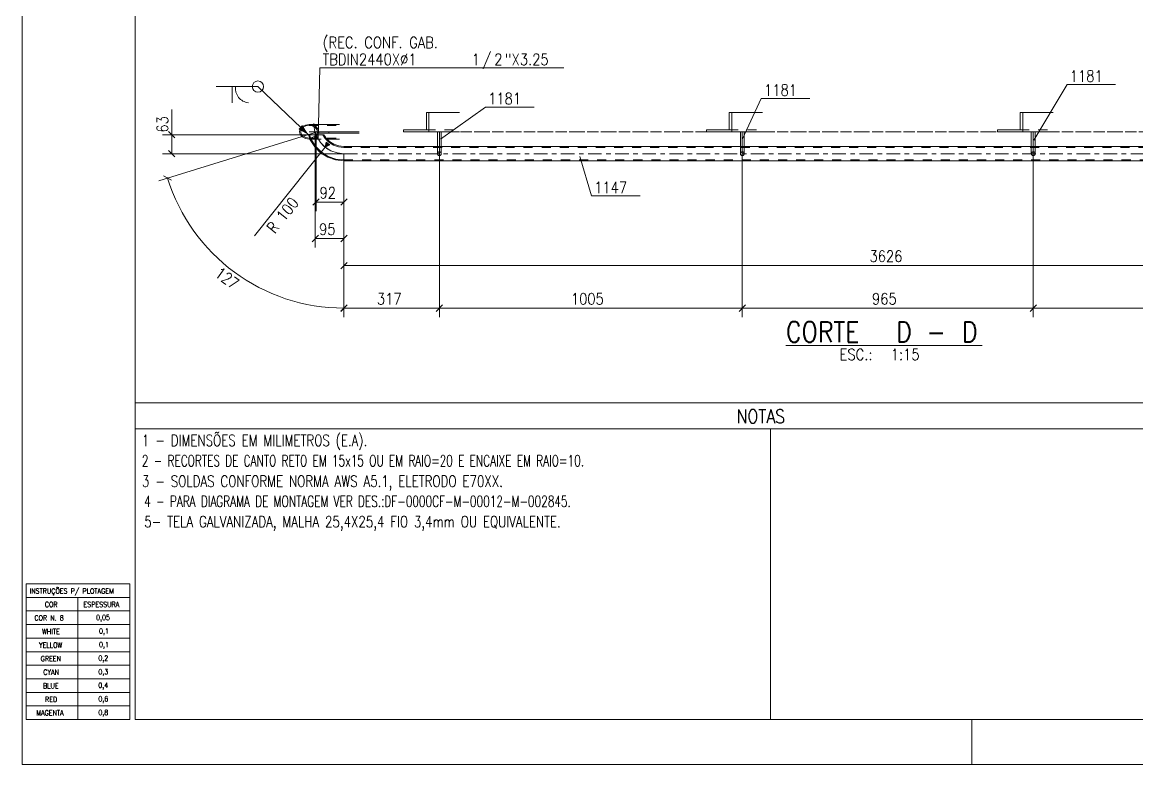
# Model space of a CAD drawing. Header units: millimetres. Extents: x 5 to 846, y 5 to 599.
# Drawn here: x 5 to 251.5, y 5 to 169.2 of the extents above; entities that cross this region are included whole.
import ezdxf

# ---------------------------------------------------------------- set-up
doc = ezdxf.new("R2010")
doc.units = ezdxf.units.MM
for name, pattern in [('XKITLINE00', [0]), ('XKITLINE02', [4, 2, -2]), ('XKITLINE03', [6, 3, -1, 1, -1]), ('XKITLINE06', [7, 3, -1, 2, -1])]:
    doc.linetypes.add(name, pattern=pattern)
for name, color, linetype, lineweight in [('Cota', 4, 'Continuous', 0), ('Marca da peça', 2, 'Continuous', 0), ('Objeto gráfico', 3, 'Continuous', 0), ('Outro tipo de objeto', 7, 'Continuous', 0), ('Peça', 2, 'Continuous', 0), ('Solda', 1, 'Continuous', 0), ('Texto', 7, 'Continuous', 0)]:
    doc.layers.add(name, color=color, linetype=linetype, lineweight=lineweight)
doc.styles.add('ROMANS', font='ROMANS__.TTF')
doc.styles.add('SIMPLEX', font='SIMPLEX_.TTF')

# ---------------------------------------------------------------- blocks, each defined once
blk = doc.blocks.new('*A83')
at = {"layer": 'Peça', "color": 4, "linetype": 'XKITLINE00', "lineweight": 0}
for p, q in [((161.39, 145.41), (161.39, 149.22)), ((161.39, 149.22), (168.71, 149.22)), ((161.96, 144.99), (161.96, 149.22)), ((156.35, 144.99), (156.35, 145.41)), ((156.35, 145.41), (161.39, 145.41)), ((168.71, 144.99), (156.35, 144.99))]:
    blk.add_line(p, q, dxfattribs=at)
at = {"layer": 'Peça', "color": 7, "linetype": 'XKITLINE02', "lineweight": 0}
blk.add_line((161.39, 145.41), (168.15, 145.41), dxfattribs=at)
blk = doc.blocks.new('*A84')
at = {"layer": 'Peça', "color": 4, "linetype": 'XKITLINE00', "lineweight": 0}
for p, q in [((66.48, 145.61), (66.32, 144.99)), ((66.95, 146.13), (66.48, 145.61)), ((66.61, 144.99), (66.75, 145.52)), ((66.75, 145.52), (67.15, 145.98)), ((67.64, 146.48), (66.95, 146.13)), ((67.15, 145.98), (67.75, 146.28)), ((68.46, 146.6), (67.64, 146.48)), ((67.75, 146.28), (68.46, 146.38)), ((68.46, 146.6), (75.21, 146.6)), ((69.27, 146.48), (68.46, 146.6)), ((68.46, 146.38), (69.16, 146.28)), ((69.16, 146.28), (69.76, 145.98)), ((69.96, 146.13), (69.27, 146.48)), ((69.76, 145.98), (70.16, 145.52)), ((70.43, 145.61), (69.96, 146.13)), ((70.16, 145.52), (70.3, 144.99)), ((70.59, 144.99), (70.43, 145.61)), ((66.32, 144.99), (66.48, 144.38)), ((66.48, 144.38), (66.95, 143.85)), ((66.75, 144.46), (66.61, 144.99)), ((67.15, 144.01), (66.75, 144.46)), ((66.95, 143.85), (67.64, 143.5)), ((67.75, 143.7), (67.15, 144.01)), ((67.64, 143.5), (68.46, 143.38)), ((68.46, 143.6), (67.75, 143.7)), ((69.16, 143.7), (68.46, 143.6)), ((68.46, 143.38), (69.27, 143.5)), ((68.46, 143.38), (69.13, 143.38)), ((69.76, 144.01), (69.16, 143.7)), ((69.27, 143.5), (69.96, 143.85)), ((70.16, 144.46), (69.76, 144.01)), ((69.96, 143.85), (70.43, 144.38)), ((70.3, 144.99), (70.16, 144.46)), ((70.43, 144.38), (70.59, 144.99)), ((72.46, 143.38), (75.21, 143.38))]:
    blk.add_line(p, q, dxfattribs=at)
at = {"layer": 'Peça', "color": 7, "linetype": 'XKITLINE02', "lineweight": 0}
for p, q in [((68.46, 146.38), (75.21, 146.38)), ((68.46, 143.6), (75.21, 143.6)), ((69.13, 143.38), (72.46, 143.38))]:
    blk.add_line(p, q, dxfattribs=at)
at = {"layer": 'Peça', "color": 7, "linetype": 'XKITLINE03', "lineweight": 0}
blk.add_line((68.46, 144.99), (75.21, 144.99), dxfattribs=at)
blk = doc.blocks.new('*A86')
at = {"layer": 'Peça', "color": 7, "linetype": 'XKITLINE03', "lineweight": 0}
for p, q in [((69.5, 146.81), (69.5, 146.8)), ((69.5, 146.8), (69.67, 145.32)), ((69.67, 145.32), (70.16, 143.91)), ((70.16, 143.91), (70.96, 142.64)), ((70.96, 142.64), (72.01, 141.59)), ((72.01, 141.59), (73.28, 140.79)), ((73.28, 140.79), (74.68, 140.3)), ((74.68, 140.3), (76.17, 140.13)), ((76.17, 140.13), (317.91, 140.13))]:
    blk.add_line(p, q, dxfattribs=at)
at = {"layer": 'Peça', "color": 4, "linetype": 'XKITLINE00', "lineweight": 0}
for p, q in [((68.34, 144.32), (68.39, 144.17)), ((68.34, 144.32), (70.04, 144.32)), ((68.67, 143.38), (68.73, 143.22)), ((69.71, 141.65), (68.73, 143.22)), ((70.75, 144.32), (71.74, 144.32)), ((71.95, 144.04), (72.2, 143.64)), ((73, 142.83), (72.2, 143.64)), ((71.02, 140.35), (69.71, 141.65)), ((73, 142.83), (73.97, 142.23)), ((73.97, 142.23), (75.04, 141.85)), ((75.04, 141.85), (76.17, 141.73)), ((317.91, 141.73), (76.17, 141.73)), ((71.02, 140.35), (72.59, 139.36)), ((72.59, 139.36), (74.33, 138.75)), ((74.33, 138.75), (76.17, 138.54)), ((76.17, 138.54), (317.91, 138.54))]:
    blk.add_line(p, q, dxfattribs=at)
at = {"layer": 'Peça', "color": 7, "linetype": 'XKITLINE02', "lineweight": 0}
for p, q in [((68.39, 144.17), (68.67, 143.38)), ((68.57, 144.32), (68.92, 143.31)), ((69.88, 141.79), (68.92, 143.31)), ((70.04, 144.32), (70.75, 144.32)), ((70.42, 144.32), (70.04, 144.32)), ((71.02, 144.32), (70.42, 144.32)), ((71.51, 144.32), (71.02, 144.32)), ((72.03, 143.5), (71.52, 144.32)), ((71.74, 144.32), (71.77, 144.32)), ((71.77, 144.32), (71.74, 144.32)), ((71.77, 144.32), (71.95, 144.04)), ((72.87, 142.67), (72.03, 143.5)), ((71.15, 140.51), (69.88, 141.79)), ((71.15, 140.51), (72.68, 139.55)), ((72.87, 142.67), (73.87, 142.04)), ((73.87, 142.04), (74.99, 141.64)), ((74.99, 141.64), (76.17, 141.51)), ((317.91, 141.51), (76.17, 141.51)), ((72.68, 139.55), (74.38, 138.96)), ((74.38, 138.96), (76.17, 138.76)), ((76.17, 138.76), (317.91, 138.76))]:
    blk.add_line(p, q, dxfattribs=at)
blk = doc.blocks.new('*A87')
at = {"layer": 'Peça', "color": 4, "linetype": 'XKITLINE00', "lineweight": 0}
for p, q in [((70.59, 144.67), (70.59, 144.99)), ((70.59, 144.99), (79.55, 144.99)), ((79.55, 144.67), (70.59, 144.67)), ((72.8, 144.67), (72.8, 144.99))]:
    blk.add_line(p, q, dxfattribs=at)
blk = doc.blocks.new('*A88')
at = {"layer": 'Peça', "color": 4, "linetype": 'XKITLINE00', "lineweight": 0}
for p, q in [((94.4, 145.41), (94.4, 149.22)), ((94.4, 149.22), (101.72, 149.22)), ((94.96, 144.99), (94.96, 149.22)), ((89.35, 144.99), (89.35, 145.41)), ((89.35, 145.41), (94.4, 145.41)), ((101.72, 144.99), (89.35, 144.99))]:
    blk.add_line(p, q, dxfattribs=at)
at = {"layer": 'Peça', "color": 7, "linetype": 'XKITLINE02', "lineweight": 0}
blk.add_line((94.4, 145.41), (101.15, 145.41), dxfattribs=at)
blk = doc.blocks.new('*A90')
at = {"layer": 'Peça', "color": 4, "linetype": 'XKITLINE00', "lineweight": 0}
for p, q in [((96.85, 141.8), (96.85, 144.99)), ((97.7, 141.8), (97.7, 144.99)), ((96.85, 141.73), (96.85, 141.8)), ((97.7, 141.73), (97.7, 141.8))]:
    blk.add_line(p, q, dxfattribs=at)
at = {"layer": 'Peça', "color": 7, "linetype": 'XKITLINE02', "lineweight": 0}
for p, q in [((97.7, 144.99), (96.85, 144.99)), ((96.85, 140.26), (96.85, 141.73)), ((97.28, 140.56), (96.98, 140.43)), ((97.57, 140.43), (97.28, 140.56)), ((97.7, 140.26), (97.7, 141.73)), ((96.98, 140.43), (96.85, 140.13)), ((96.85, 140.13), (96.85, 140.26)), ((97.7, 140.13), (97.57, 140.43)), ((97.7, 140.26), (97.7, 140.13))]:
    blk.add_line(p, q, dxfattribs=at)
at = {"layer": 'Peça', "color": 7, "linetype": 'XKITLINE03', "lineweight": 0}
for p, q in [((97.28, 144.99), (97.28, 141.8)), ((97.28, 141.8), (97.28, 141.16)), ((97.28, 141.16), (97.28, 140.62)), ((97.28, 140.62), (97.28, 140.26)), ((97.28, 140.26), (97.28, 140.13)), ((97.28, 140.13), (97.28, 140.13))]:
    blk.add_line(p, q, dxfattribs=at)
at = {"layer": 'Peça', "color": 7, "linetype": 'XKITLINE02', "lineweight": 0}
for start, end in [(315, 135), (135, 315)]:
    blk.add_arc((97.28, 140.13), 0.423, start, end, dxfattribs=at)
blk = doc.blocks.new('*A91')
at = {"layer": 'Peça', "color": 4, "linetype": 'XKITLINE00', "lineweight": 0}
for p, q in [((228.19, 141.8), (228.19, 144.99)), ((229.04, 141.8), (229.04, 144.99)), ((228.19, 141.73), (228.19, 141.8)), ((229.04, 141.73), (229.04, 141.8))]:
    blk.add_line(p, q, dxfattribs=at)
at = {"layer": 'Peça', "color": 7, "linetype": 'XKITLINE02', "lineweight": 0}
for p, q in [((229.04, 144.99), (228.19, 144.99)), ((228.19, 140.26), (228.19, 141.73)), ((228.62, 140.56), (228.32, 140.43)), ((228.92, 140.43), (228.62, 140.56)), ((229.04, 140.26), (229.04, 141.73)), ((228.32, 140.43), (228.19, 140.13)), ((228.19, 140.13), (228.19, 140.26)), ((229.04, 140.13), (228.92, 140.43)), ((229.04, 140.26), (229.04, 140.13))]:
    blk.add_line(p, q, dxfattribs=at)
at = {"layer": 'Peça', "color": 7, "linetype": 'XKITLINE03', "lineweight": 0}
for p, q in [((228.62, 144.99), (228.62, 141.8)), ((228.62, 141.8), (228.62, 141.16)), ((228.62, 141.16), (228.62, 140.62)), ((228.62, 140.62), (228.62, 140.26)), ((228.62, 140.26), (228.62, 140.13)), ((228.62, 140.13), (228.62, 140.13))]:
    blk.add_line(p, q, dxfattribs=at)
at = {"layer": 'Peça', "color": 7, "linetype": 'XKITLINE02', "lineweight": 0}
for start, end in [(315, 135), (135, 315)]:
    blk.add_arc((228.62, 140.13), 0.423, start, end, dxfattribs=at)
blk = doc.blocks.new('*A92')
at = {"layer": 'Peça', "color": 4, "linetype": 'XKITLINE00', "lineweight": 0}
for p, q in [((225.74, 145.41), (225.74, 149.22)), ((225.74, 149.22), (233.06, 149.22)), ((226.3, 144.99), (226.3, 149.22)), ((220.69, 144.99), (220.69, 145.41)), ((220.69, 145.41), (225.74, 145.41)), ((233.06, 144.99), (220.69, 144.99))]:
    blk.add_line(p, q, dxfattribs=at)
at = {"layer": 'Peça', "color": 7, "linetype": 'XKITLINE02', "lineweight": 0}
blk.add_line((225.74, 145.41), (232.5, 145.41), dxfattribs=at)
blk = doc.blocks.new('*A94')
at = {"layer": 'Peça', "color": 4, "linetype": 'XKITLINE00', "lineweight": 0}
for p, q in [((163.85, 141.8), (163.85, 144.99)), ((164.69, 141.8), (164.69, 144.99)), ((163.85, 141.73), (163.85, 141.8)), ((164.69, 141.73), (164.69, 141.8))]:
    blk.add_line(p, q, dxfattribs=at)
at = {"layer": 'Peça', "color": 7, "linetype": 'XKITLINE02', "lineweight": 0}
for p, q in [((164.69, 144.99), (163.85, 144.99)), ((163.85, 140.26), (163.85, 141.73)), ((164.27, 140.56), (163.97, 140.43)), ((164.57, 140.43), (164.27, 140.56)), ((164.69, 140.26), (164.69, 141.73)), ((163.97, 140.43), (163.85, 140.13)), ((163.85, 140.13), (163.85, 140.26)), ((164.69, 140.13), (164.57, 140.43)), ((164.69, 140.26), (164.69, 140.13))]:
    blk.add_line(p, q, dxfattribs=at)
at = {"layer": 'Peça', "color": 7, "linetype": 'XKITLINE03', "lineweight": 0}
for p, q in [((164.27, 144.99), (164.27, 141.8)), ((164.27, 141.8), (164.27, 141.16)), ((164.27, 141.16), (164.27, 140.62)), ((164.27, 140.62), (164.27, 140.26)), ((164.27, 140.26), (164.27, 140.13)), ((164.27, 140.13), (164.27, 140.13))]:
    blk.add_line(p, q, dxfattribs=at)
at = {"layer": 'Peça', "color": 7, "linetype": 'XKITLINE02', "lineweight": 0}
for start, end in [(315, 135), (135, 315)]:
    blk.add_arc((164.27, 140.13), 0.423, start, end, dxfattribs=at)
blk = doc.blocks.new('*A136')
at = {"layer": 'Objeto gráfico', "color": 7, "linetype": 'XKITLINE06', "lineweight": 0}
blk.add_line((68.34, 144.32), (69.83, 144.85), dxfattribs=at)
blk = doc.blocks.new('*A137')
at = {"layer": 'Objeto gráfico', "color": 7, "linetype": 'XKITLINE06', "lineweight": 0}
for p, q in [((276.44, 144.99), (97.96, 144.99)), ((290.56, 144.99), (279.94, 144.99))]:
    blk.add_line(p, q, dxfattribs=at)
blk = doc.blocks.new('*A138')
at = {"layer": 'Objeto gráfico', "color": 7, "linetype": 'XKITLINE06', "lineweight": 0}
blk.add_line((68.36, 144.32), (69.85, 144.85), dxfattribs=at)
blk = doc.blocks.new('*A139')
at = {"layer": 'Objeto gráfico', "color": 7, "linetype": 'XKITLINE06', "lineweight": 0}
for p, q in [((97.96, 144.99), (276.44, 144.99)), ((279.94, 144.99), (318.06, 144.99))]:
    blk.add_line(p, q, dxfattribs=at)
blk = doc.blocks.new('*A447')
at = {"layer": 'Cota', "color": 7, "linetype": 'XKITLINE00', "lineweight": 0}
for p, q in [((97.28, 144.99), (97.28, 103.98)), ((76.17, 140.13), (76.17, 103.98)), ((76.88, 106.68), (75.46, 105.27)), ((97.98, 106.68), (96.57, 105.27)), ((76.17, 105.98), (97.28, 105.98))]:
    blk.add_line(p, q, dxfattribs=at)
at = {"layer": 'Cota', "color": 3}
for p in [(76.17, 105.98), (97.28, 105.98)]:
    blk.add_point(p, dxfattribs=at)
at = {"layer": 'Cota', "color": 3, "style": 'SIMPLEX', "width": 0.85}
blk.add_text('317', height=2.5, dxfattribs=at).set_placement((83.47, 106.78))
blk = doc.blocks.new('*A448')
at = {"layer": 'Cota', "color": 7, "linetype": 'XKITLINE00', "lineweight": 0}
for p, q in [((97.28, 144.99), (97.28, 103.98)), ((164.27, 144.99), (164.27, 103.98)), ((97.98, 106.68), (96.57, 105.27)), ((164.98, 106.68), (163.56, 105.27)), ((97.28, 105.98), (164.27, 105.98))]:
    blk.add_line(p, q, dxfattribs=at)
at = {"layer": 'Cota', "color": 3}
for p in [(97.28, 105.98), (164.27, 105.98)]:
    blk.add_point(p, dxfattribs=at)
at = {"layer": 'Cota', "color": 3, "style": 'SIMPLEX', "width": 0.85}
blk.add_text('1005', height=2.5, dxfattribs=at).set_placement((126.36, 106.78))
blk = doc.blocks.new('*A449')
at = {"layer": 'Cota', "color": 7, "linetype": 'XKITLINE00', "lineweight": 0}
for p, q in [((164.27, 144.99), (164.27, 103.98)), ((228.62, 144.99), (228.62, 103.98)), ((164.98, 106.68), (163.56, 105.27)), ((229.32, 106.68), (227.91, 105.27)), ((164.27, 105.98), (228.62, 105.98))]:
    blk.add_line(p, q, dxfattribs=at)
at = {"layer": 'Cota', "color": 3}
for p in [(164.27, 105.98), (228.62, 105.98)]:
    blk.add_point(p, dxfattribs=at)
at = {"layer": 'Cota', "color": 3, "style": 'SIMPLEX', "width": 0.85}
blk.add_text('965', height=2.5, dxfattribs=at).set_placement((192.96, 106.78))
blk = doc.blocks.new('*A450')
at = {"layer": 'Cota', "color": 7, "linetype": 'XKITLINE00', "lineweight": 0}
for p, q in [((228.62, 144.99), (228.62, 103.98)), ((298.26, 144.99), (298.26, 103.98)), ((229.32, 106.68), (227.91, 105.27)), ((298.97, 106.68), (297.56, 105.27)), ((228.62, 105.98), (298.26, 105.98))]:
    blk.add_line(p, q, dxfattribs=at)
at = {"layer": 'Cota', "color": 3}
for p in [(228.62, 105.98), (298.26, 105.98)]:
    blk.add_point(p, dxfattribs=at)
at = {"layer": 'Cota', "color": 3, "style": 'SIMPLEX', "width": 0.85}
blk.add_text('1045', height=2.5, dxfattribs=at).set_placement((259.03, 106.78))
blk = doc.blocks.new('*A452')
at = {"layer": 'Cota', "color": 7, "linetype": 'XKITLINE00', "lineweight": 0}
for p, q in [((76.17, 140.13), (76.17, 113.4)), ((317.91, 140.13), (317.91, 113.4)), ((76.88, 116.1), (75.46, 114.69)), ((318.62, 116.1), (317.21, 114.69)), ((76.17, 115.4), (317.91, 115.4))]:
    blk.add_line(p, q, dxfattribs=at)
at = {"layer": 'Cota', "color": 3}
for p in [(76.17, 115.4), (317.91, 115.4)]:
    blk.add_point(p, dxfattribs=at)
at = {"layer": 'Cota', "color": 3, "style": 'SIMPLEX', "width": 0.85}
blk.add_text('3626', height=2.5, dxfattribs=at).set_placement((192.4, 116.2))
blk = doc.blocks.new('*A454')
at = {"layer": 'Texto', "color": 7, "linetype": 'XKITLINE00', "lineweight": 0}
for p, q in [((70.51, 143.42), (70.87, 159.13)), ((70.87, 159.13), (124.84, 159.13)), ((70.57, 145.92), (70.51, 143.42))]:
    blk.add_line(p, q, dxfattribs=at)
at = {"layer": 'Texto', "color": 3, "style": 'ROMANS', "width": 0.85}
for s, p in [('(REC. CONF. GAB.', (71.47, 163.48)), ('/', (106.79, 159.73)), ('TBDIN2440XØ1 ', (71.47, 159.73)), ('1', (104.4, 159.73)), ('2', (109.41, 159.73)), ('"X3.25', (111.79, 159.73))]:
    blk.add_text(s, height=2.5, dxfattribs=at).set_placement(p)
blk = doc.blocks.new('*A455')
at = {"layer": 'Solda'}
blk.add_hatch(color=7, dxfattribs=at).paths.add_polyline_path([(68.34, 144.31), (66.1, 145.58), (66.96, 146.49)], flags=17)
at = {"layer": 'Solda', "color": 7, "linetype": 'XKITLINE00', "lineweight": 0}
for p in [(47.9, 154.97), (68.34, 144.31)]:
    blk.add_line(p, (57.15, 154.97), dxfattribs=at)
at = {"layer": 'Solda', "color": 3, "linetype": 'XKITLINE00', "lineweight": 0}
blk.add_line((51.47, 154.97), (51.47, 151.4), dxfattribs=at)
for centre, radius, start, end in [((57.15, 154.97), 1.25, 90, 270), ((57.15, 154.97), 1.25, 270, 90), ((55.4, 154.61), 3.23, 173.6598, 263.6598)]:
    blk.add_arc(centre, radius, start, end, dxfattribs=at)
blk = doc.blocks.new('*A458')
at = {"layer": 'Marca da peça', "color": 7, "linetype": 'XKITLINE00', "lineweight": 0}
for p, q in [((128.34, 139.54), (130.91, 130.81)), ((130.91, 130.81), (141.65, 130.81))]:
    blk.add_line(p, q, dxfattribs=at)
at = {"layer": 'Marca da peça', "color": 4, "style": 'ROMANS', "width": 0.85}
blk.add_text('1147', height=2.5, dxfattribs=at).set_placement((131.51, 131.41))
blk = doc.blocks.new('*A459')
at = {"layer": 'Marca da peça', "color": 7, "linetype": 'XKITLINE00', "lineweight": 0}
for p, q in [((97.52, 143.32), (107.47, 150.46)), ((107.47, 150.46), (118.21, 150.46))]:
    blk.add_line(p, q, dxfattribs=at)
at = {"layer": 'Marca da peça', "color": 4, "style": 'ROMANS', "width": 0.85}
blk.add_text('1181', height=2.5, dxfattribs=at).set_placement((108.07, 151.06))
blk = doc.blocks.new('*A460')
at = {"layer": 'Marca da peça', "color": 7, "linetype": 'XKITLINE00', "lineweight": 0}
for p, q in [((228.73, 143.11), (236.1, 155.45)), ((236.1, 155.45), (246.84, 155.45))]:
    blk.add_line(p, q, dxfattribs=at)
at = {"layer": 'Marca da peça', "color": 4, "style": 'ROMANS', "width": 0.85}
blk.add_text('1181', height=2.5, dxfattribs=at).set_placement((236.7, 156.05))
blk = doc.blocks.new('*A461')
at = {"layer": 'Marca da peça', "color": 7, "linetype": 'XKITLINE00', "lineweight": 0}
for p, q in [((164.31, 143.42), (168.48, 152.36)), ((168.48, 152.36), (179.22, 152.36))]:
    blk.add_line(p, q, dxfattribs=at)
at = {"layer": 'Marca da peça', "color": 4, "style": 'ROMANS', "width": 0.85}
blk.add_text('1181', height=2.5, dxfattribs=at).set_placement((169.08, 152.96))
blk = doc.blocks.new('*A462')
at = {"layer": 'Outro tipo de objeto', "color": 1, "linetype": 'XKITLINE00', "lineweight": 0}
blk.add_line((173.93, 97.73), (217.35, 97.73), dxfattribs=at)
at = {"layer": 'Outro tipo de objeto', "color": 1, "style": 'ROMANS', "width": 0.85}
for s, p in [('CORTE', (173.93, 98.48)), ('D', (198.28, 98.48)), ('D', (212.84, 98.48)), ('-', (205.04, 98.48))]:
    blk.add_text(s, height=4.5, dxfattribs=at).set_placement(p)
at = {"layer": 'Outro tipo de objeto', "color": 3, "style": 'ROMANS', "width": 0.85}
for s, p in [('ESC.:', (185.79, 94.48)), ('1:15', (197.11, 94.48))]:
    blk.add_text(s, height=2.5, dxfattribs=at).set_placement(p)
blk = doc.blocks.new('*A463')
at = {"layer": 'Cota', "color": 7, "linetype": 'XKITLINE00', "lineweight": 0}
for p, q in [((69.8, 144.83), (35.26, 134.15)), ((76.17, 140.13), (76.17, 103.98)), ((36.29, 135.21), (38.06, 134.27)), ((75.46, 105.28), (76.88, 106.69))]:
    blk.add_line(p, q, dxfattribs=at)
blk.add_arc((76.17, 146.8), 40.82, 197.187, 270, dxfattribs=at)
at = {"layer": 'Cota', "color": 7}
for p in [(37.17, 134.74), (76.17, 105.98)]:
    blk.add_point(p, dxfattribs=at)
at = {"layer": 'Cota', "color": 3, "style": 'SIMPLEX', "width": 0.85}
blk.add_text('127', height=2.5, rotation=-36.4057, dxfattribs=at).set_placement((47.37, 113.22))
blk = doc.blocks.new('*A464')
at = {"layer": 'Cota', "color": 7, "linetype": 'XKITLINE00', "lineweight": 0}
for p, q in [((38.08, 144.32), (38.08, 149.91)), ((38.08, 144.32), (38.08, 149.91)), ((68.34, 144.32), (36.03, 144.32)), ((37.37, 145.03), (38.78, 143.62)), ((38.08, 140.13), (38.08, 144.32)), ((37.37, 140.84), (38.78, 139.43)), ((76.17, 140.13), (36.03, 140.13))]:
    blk.add_line(p, q, dxfattribs=at)
at = {"layer": 'Cota', "color": 3}
for p in [(38.08, 144.32), (38.08, 140.13)]:
    blk.add_point(p, dxfattribs=at)
at = {"layer": 'Cota', "color": 3, "style": 'SIMPLEX', "width": 0.85}
blk.add_text('63', height=2.5, rotation=90.0002, dxfattribs=at).set_placement((37.28, 144.8))
blk = doc.blocks.new('*A465')
at = {"layer": 'Cota', "color": 7, "linetype": 'XKITLINE00', "lineweight": 0}
for p, q in [((70.02, 144.32), (70.02, 127.44)), ((76.17, 140.13), (76.17, 127.44)), ((70.72, 130.15), (69.31, 128.73)), ((70.02, 129.44), (76.17, 129.44)), ((76.88, 130.15), (75.46, 128.73))]:
    blk.add_line(p, q, dxfattribs=at)
at = {"layer": 'Cota', "color": 3}
for p in [(70.02, 129.44), (76.17, 129.44)]:
    blk.add_point(p, dxfattribs=at)
at = {"layer": 'Cota', "color": 3, "style": 'SIMPLEX', "width": 0.85}
blk.add_text('92', height=2.5, dxfattribs=at).set_placement((70.77, 130.24))
blk = doc.blocks.new('*A466')
at = {"layer": 'Cota', "color": 7, "linetype": 'XKITLINE00', "lineweight": 0}
for p, q in [((69.83, 144.85), (69.83, 119.38)), ((76.17, 140.13), (76.17, 119.38)), ((70.54, 122.09), (69.13, 120.67)), ((69.83, 121.38), (76.17, 121.38)), ((76.88, 122.09), (75.46, 120.67))]:
    blk.add_line(p, q, dxfattribs=at)
at = {"layer": 'Cota', "color": 3}
for p in [(69.83, 121.38), (76.17, 121.38)]:
    blk.add_point(p, dxfattribs=at)
at = {"layer": 'Cota', "color": 3, "style": 'SIMPLEX', "width": 0.85}
blk.add_text('95', height=2.5, dxfattribs=at).set_placement((70.68, 122.18))
blk = doc.blocks.new('*A467')
at = {"layer": 'Cota'}
blk.add_hatch(color=7, dxfattribs=at).paths.add_polyline_path([(73.02, 142.06), (72.01, 141.59), (72.25, 142.68)], flags=17)
at = {"layer": 'Cota', "color": 7, "linetype": 'XKITLINE00', "lineweight": 0}
for p, q in [((72.01, 141.59), (56.38, 121.98)), ((72.25, 142.68), (72.01, 141.59)), ((73.02, 142.06), (72.01, 141.59)), ((72.25, 142.68), (73.02, 142.06))]:
    blk.add_line(p, q, dxfattribs=at)
blk.add_arc((76.17, 146.8), 6.67, 218.5714, 244.2857, dxfattribs=at)
at = {"layer": 'Cota', "color": 3, "style": 'SIMPLEX', "width": 0.85}
blk.add_text('R 100', height=2.5, rotation=51.4287, dxfattribs=at).set_placement((60.85, 122.3))

msp = doc.modelspace()

# ---------------------------------------------------------------- linework, layer by layer
at = {"layer": 'Outro tipo de objeto', "color": 7, "linetype": 'XKITLINE00', "lineweight": 0}
for p, q in [((5.04, 599), (5.04, 5.04)), ((5.87, 45), (5.87, 15)), ((28.82, 45), (5.87, 45)), ((28.82, 15), (28.82, 45)), ((28.82, 42), (5.87, 42)), ((17.34, 42), (17.34, 15)), ((28.82, 39), (5.87, 39)), ((28.82, 36), (5.87, 36)), ((28.82, 33), (5.87, 33)), ((28.82, 30), (5.87, 30)), ((28.82, 27), (5.87, 27)), ((28.82, 24), (5.87, 24)), ((28.82, 21), (5.87, 21)), ((28.82, 18), (5.87, 18)), ((28.82, 15), (5.87, 15)), ((5.04, 5.04), (846, 5.04))]:
    msp.add_line(p, q, dxfattribs=at)
at = {"layer": 'Outro tipo de objeto', "color": 6, "linetype": 'XKITLINE00', "lineweight": 0}
for p, q in [((30, 589), (30, 15)), ((30, 15), (836, 15))]:
    msp.add_line(p, q, dxfattribs=at)
at = {"layer": 'Outro tipo de objeto', "color": 5, "linetype": 'XKITLINE00', "lineweight": 0}
msp.add_line((30, 85), (836, 85), dxfattribs=at)
at = {"layer": 'Outro tipo de objeto', "color": 4, "linetype": 'XKITLINE00', "lineweight": 0}
msp.add_line((30, 79.3), (476, 79.3), dxfattribs=at)
at = {"layer": 'Outro tipo de objeto', "color": 2, "linetype": 'XKITLINE00', "lineweight": 0}
for p, q in [((170.5, 15), (170.5, 79.3)), ((215, 15), (215, 5))]:
    msp.add_line(p, q, dxfattribs=at)

# ---------------------------------------------------------------- block references
at = {"lineweight": 0}
for name in ['*A460', '*A455', '*A461', '*A459', '*A464', '*A88', '*A83', '*A92', '*A84', '*A86', '*A463', '*A136', '*A138', '*A466', '*A465', '*A87', '*A447', '*A448', '*A90', '*A137', '*A139', '*A449', '*A94', '*A450', '*A91', '*A467', '*A452', '*A458', '*A462']:
    msp.add_blockref(name, (0, 0), dxfattribs=at)
at = {"layer": 'Texto', "lineweight": 0}
msp.add_blockref('*A454', (0, 0), dxfattribs=at)

# ---------------------------------------------------------------- texts
at = {"layer": 'Outro tipo de objeto', "color": 5, "style": 'SIMPLEX', "width": 0.85}
msp.add_text('NOTAS', height=3, dxfattribs=at).set_placement((163.02, 80.57))
at = {"layer": 'Outro tipo de objeto', "color": 3}
for s, style, width, p in [('1 - DIMENSÕES EM MILIMETROS (E.A).', 'SIMPLEX', 0.765, (31.49, 75.47)), ('2 - RECORTES DE CANTO RETO EM 15x15 OU EM RAIO=20 E ENCAIXE EM RAIO=10.', 'SIMPLEX', 0.68, (31.49, 70.97)), ('3 - SOLDAS CONFORME NORMA AWS A5.1, ELETRODO E70XX.', 'SIMPLEX', 0.765, (31.49, 66.44)), ('4 - PARA DIAGRAMA DE MONTAGEM VER DES.:DF-0000CF-M-00012-M-002845.', 'SIMPLEX', 0.68, (32, 62)), ('5- TELA GALVANIZADA, MALHA 25,4X25,4 FIO 3,4mm OU EQUIVALENTE.', 'ROMANS', 0.765, (32, 57.5))]:
    msp.add_text(s, height=2.5, dxfattribs=dict(at, style=style, width=width)).set_placement(p)
at = {"layer": 'Outro tipo de objeto', "color": 7, "style": 'ROMANS', "width": 0.765}
for s, height, p in [('INSTRUÇÕES P/ PLOTAGEM', 1.1474, (6.67, 42.84)), ('COR', 1.147, (10.03, 39.88)), ('ESPESSURA', 1.147, (18.58, 39.88)), ('COR N. 8', 1.147, (7.72, 36.88)), ('0,05', 1.147, (21.36, 36.99)), ('WHITE', 1.147, (9.42, 33.88)), ('0,1', 1.147, (22, 33.99)), ('0,1', 1.147, (22, 30.99)), ('YELLOW', 1.147, (8.76, 30.88)), ('GREEN', 1.147, (9.12, 27.88)), ('0,2', 1.147, (21.85, 27.99)), ('CYAN', 1.147, (9.69, 24.88)), ('0,3', 1.147, (21.85, 24.99)), ('BLUE', 1.147, (9.62, 21.88)), ('0,4', 1.147, (21.83, 21.99)), ('RED', 1.147, (10.08, 18.88)), ('0,6', 1.147, (21.85, 18.99)), ('MAGENTA', 1.147, (8.14, 15.88)), ('0,8', 1.147, (21.85, 15.99))]:
    msp.add_text(s, height=height, dxfattribs=at).set_placement(p)

doc.saveas('drawing.dxf')
